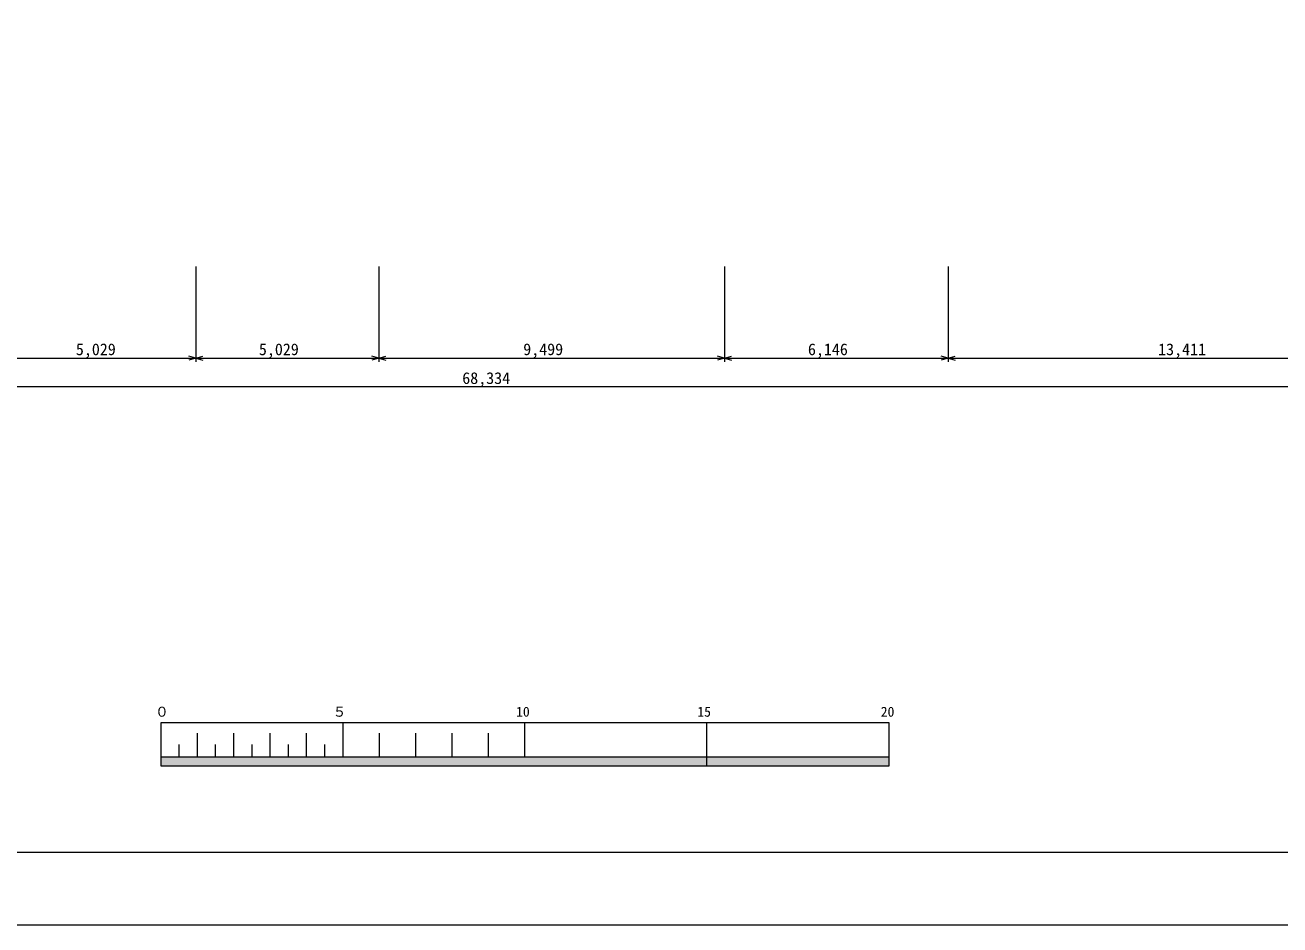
# Model space of a CAD drawing. Units: millimetres, scale not verified. Extents: x -51052 to 51048, y -29700 to 29700.
# Drawn here: x -13875 to 20605, y -29700 to -4972 of the extents above; entities that cross this region are included whole.
import ezdxf
from ezdxf.enums import TextEntityAlignment as Align

# ---------------------------------------------------------------- set-up
doc = ezdxf.new("R2010")
doc.units = ezdxf.units.MM
doc.header["$LTSCALE"] = 100
doc.layers.add('0-2_sunpou', color=7, linetype='Continuous', lineweight=18)
doc.layers.add('0-4_frame', color=7, linetype='Continuous', lineweight=18)
doc.styles.add('ＭＳ ゴシック', font='')
doc.styles.get('ＭＳ ゴシック').set_extended_font_data('MS Gothic')

msp = doc.modelspace()

# ---------------------------------------------------------------- linework, layer by layer
at = {"layer": '0-2_sunpou'}
for p, q in [((-9184.1, -11601.5), (-9184.1, -14226.5)), ((-9184.1, -11601.5), (-9184.1, -14226.5)), ((-4155.1, -11601.5), (-4155.1, -14226.5)), ((-4155.1, -11601.5), (-4155.1, -14226.5)), ((5343.9, -11601.5), (5343.9, -14226.5)), ((5343.9, -11601.5), (5343.9, -14226.5)), ((11489.9, -11601.5), (11489.9, -14226.5)), ((11489.9, -11601.5), (11489.9, -14226.5)), ((-14213.1, -14126.5), (-9184.1, -14126.5)), ((-9184.1, -14126.5), (-9377.3, -14074.7)), ((-9184.1, -14126.5), (-9377.3, -14178.3)), ((-9184.1, -14126.5), (-8990.9, -14074.7)), ((-9184.1, -14126.5), (-4155.1, -14126.5)), ((-9184.1, -14126.5), (-8990.9, -14178.3)), ((-4155.1, -14126.5), (-4348.3, -14074.7)), ((-4155.1, -14126.5), (-4348.3, -14178.3)), ((-4155.1, -14126.5), (-3961.9, -14074.7)), ((-4155.1, -14126.5), (5343.9, -14126.5)), ((-4155.1, -14126.5), (-3961.9, -14178.3)), ((5343.9, -14126.5), (5150.7, -14074.7)), ((5343.9, -14126.5), (5150.7, -14178.3)), ((5343.9, -14126.5), (5537.1, -14074.7)), ((5343.9, -14126.5), (11489.9, -14126.5)), ((5343.9, -14126.5), (5537.1, -14178.3)), ((11489.9, -14126.5), (11296.7, -14074.7)), ((11489.9, -14126.5), (11296.7, -14178.3)), ((11489.9, -14126.5), (11683.1, -14074.7)), ((11489.9, -14126.5), (24900.9, -14126.5)), ((11489.9, -14126.5), (11683.1, -14178.3)), ((33241.9, -14917.5), (-35092.1, -14917.5)), ((-5139.5, -25083.4), (-5139.5, -24133.4)), ((-139.5, -25083.4), (-139.5, -24133.4)), ((4860.5, -25333.4), (4860.5, -24133.4)), ((-9139.5, -25083.4), (-9139.5, -24433.4)), ((-8139.5, -25083.4), (-8139.5, -24433.4)), ((-7139.5, -25083.4), (-7139.5, -24433.4)), ((-6139.5, -25083.4), (-6139.5, -24433.4)), ((-4139.5, -25083.4), (-4139.5, -24433.4)), ((-3139.5, -25083.4), (-3139.5, -24433.4)), ((-2139.5, -25083.4), (-2139.5, -24433.4)), ((-1139.5, -25083.4), (-1139.5, -24433.4)), ((-9639.5, -25083.4), (-9639.5, -24743.4)), ((-8639.5, -25083.4), (-8639.5, -24743.4)), ((-7639.5, -25083.4), (-7639.5, -24743.4)), ((-6639.5, -25083.4), (-6639.5, -24743.4)), ((-5639.5, -25083.4), (-5639.5, -24743.4)), ((-10139.5, -25083.4), (9860.5, -25083.4)), ((-10139.5, -25083.4), (9860.5, -25083.4)), ((-10139.5, -25083.4), (9860.5, -25083.4)), ((9860.5, -25333.4), (-10139.5, -25333.4)), ((9860.5, -25333.4), (-10139.5, -25333.4))]:
    msp.add_line(p, q, dxfattribs=at)
msp.add_lwpolyline([(-10139.5, -24133.4), (9860.5, -24133.4), (9860.5, -25333.4), (-10139.5, -25333.4)], close=True, dxfattribs=at)
msp.add_solid([(-10139.5, -25083.4), (9860.5, -25083.4), (-10139.5, -25333.4), (9860.5, -25333.4)], dxfattribs=at)
at = {"layer": '0-4_frame'}
for points in [[(-51051.5, -29700.1), (51048.5, -29700.1), (51048.5, 29699.9), (-51051.5, 29699.9)], [(-49051.5, -27700.1), (49048.5, -27700.1), (49048.5, 27699.9), (-49051.5, 27699.9)]]:
    msp.add_lwpolyline(points, close=True, dxfattribs=at)

# ---------------------------------------------------------------- texts
at = {"layer": '0-2_sunpou', "style": 'ＭＳ ゴシック'}
for s, height, p in [('5,029', 322.6, (-12479.9, -14140)), ('5,029', 322.6, (-7450.9, -14140)), ('9,499', 322.6, (-186.9, -14140)), ('6,146', 322.6, (7635.6, -14140)), ('13,411', 322.6, (17257.9, -14140)), ('68,334', 322.6, (-1862.6, -14931)), ('０', 274.9, (-10302.8, -24061.1)), ('５', 274.9, (-5422.8, -24061.1)), ('10', 274.9, (-382.8, -24061.1)), ('15', 274.9, (4597.2, -24061.1)), ('20', 274.9, (9637.2, -24061.1))]:
    msp.add_text(s, height=height, dxfattribs=at).set_placement(p, align=Align.BOTTOM_LEFT)

doc.saveas('drawing.dxf')
